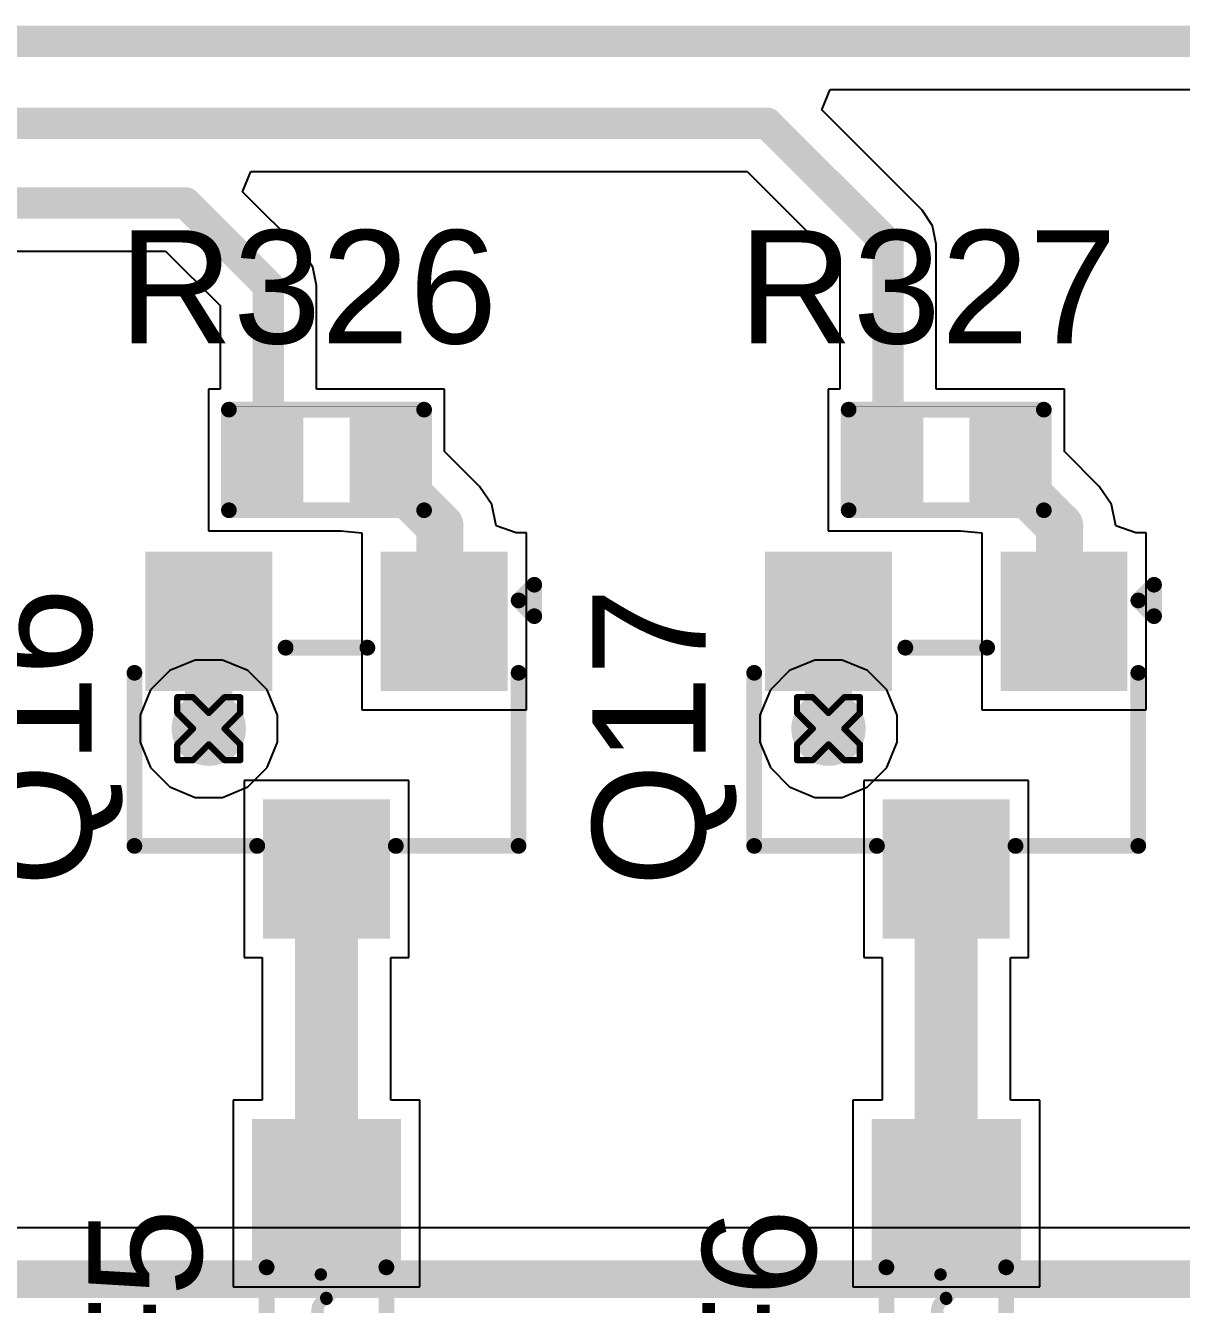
# Model space of a CAD drawing. Header units: inches. Extents: x -11 to 5379, y 0 to 5429.
# Drawn here: x 275.63 to 284.95, y 15.08 to 25.4 of the extents above; entities that cross this region are included whole.
import ezdxf

# ---------------------------------------------------------------- set-up
doc = ezdxf.new("R2010")
doc.units = ezdxf.units.IN
for name, color, linetype in [('Bottom Layer', 5, 'Continuous'), ('Drill Drawing', 1, 'Continuous'), ('GND', 16, 'Continuous'), ('PWR', 76, 'Continuous'), ('Top Layer', 1, 'Continuous'), ('Top Overlay', 2, 'Continuous'), ('Top Paste', 8, 'Continuous'), ('Top Solder', 216, 'Continuous'), ('Via Holes', 16, 'Continuous')]:
    doc.layers.add(name, color=color, linetype=linetype)
doc.styles.add('Arial', font='', dxfattribs={"height": 0.2})
doc.styles.get('Arial').set_extended_font_data('Arial')

# ---------------------------------------------------------------- blocks, each defined once
blk = doc.blocks.new('F____0603_127')
at = {"layer": 'Top Layer'}
for points in [[(-0.35, -0.5), (-1.35, -0.5), (-1.35, 0.5), (-0.35, 0.5)], [(1.35, -0.5), (0.35, -0.5), (0.35, 0.5), (1.35, 0.5)]]:
    blk.add_hatch(color=1, dxfattribs=at).paths.add_polyline_path(points)
at = {"layer": 'Top Paste'}
for points in [[(-0.35, -0.5), (-1.35, -0.5), (-1.35, 0.5), (-0.35, 0.5)], [(1.35, -0.5), (0.35, -0.5), (0.35, 0.5), (1.35, 0.5)]]:
    blk.add_hatch(color=8, dxfattribs=at).paths.add_polyline_path(points)
at = {"layer": 'Top Solder'}
for points in [[(-0.248, -0.602), (-1.452, -0.602), (-1.452, 0.602), (-0.248, 0.602)], [(1.452, -0.602), (0.248, -0.602), (0.248, 0.602), (1.452, 0.602)]]:
    blk.add_hatch(color=216, dxfattribs=at).paths.add_polyline_path(points)
at = {"layer": 'Top Overlay'}
for points in [[(-0.254, 0.483, 0.127, 0.127, 0), (0.254, 0.483, 0.127, 0.127, 0)], [(-0.193, -0.003, 0.1, 0.1, -0.770164), (0, 0, 0.1, 0.1, 0)], [(0.196, 0.046, 0.1, 0.1, -0.784117), (0.007, 0.002, 0.1, 0.1, 0)], [(-0.254, -0.483, 0.127, 0.127, 0), (0.254, -0.483, 0.127, 0.127, 0)]]:
    blk.add_lwpolyline(points, format="xyseb", dxfattribs=at)
for points in [[(-0.286, 0.483, 0.0635, 0.0635, 1), (-0.222, 0.483, 0.0635, 0.0635, 1)], [(0.222, 0.483, 0.0635, 0.0635, 1), (0.286, 0.483, 0.0635, 0.0635, 1)], [(-0.218, -0.003, 0.05, 0.05, 1), (-0.168, -0.003, 0.05, 0.05, 1)], [(-0.025, 0, 0.05, 0.05, 1), (0.025, 0, 0.05, 0.05, 1)], [(-0.018, 0.002, 0.05, 0.05, 1), (0.032, 0.002, 0.05, 0.05, 1)], [(0.171, 0.046, 0.05, 0.05, 1), (0.221, 0.046, 0.05, 0.05, 1)], [(-0.286, -0.483, 0.0635, 0.0635, 1), (-0.222, -0.483, 0.0635, 0.0635, 1)], [(0.222, -0.483, 0.0635, 0.0635, 1), (0.286, -0.483, 0.0635, 0.0635, 1)]]:
    blk.add_lwpolyline(points, format="xyseb", close=True, dxfattribs=at)
blk = doc.blocks.new('F____0603_128')
at = {"layer": 'Top Layer'}
for points in [[(-0.35, -0.5), (-1.35, -0.5), (-1.35, 0.5), (-0.35, 0.5)], [(1.35, -0.5), (0.35, -0.5), (0.35, 0.5), (1.35, 0.5)]]:
    blk.add_hatch(color=1, dxfattribs=at).paths.add_polyline_path(points)
at = {"layer": 'Top Paste'}
for points in [[(-0.35, -0.5), (-1.35, -0.5), (-1.35, 0.5), (-0.35, 0.5)], [(1.35, -0.5), (0.35, -0.5), (0.35, 0.5), (1.35, 0.5)]]:
    blk.add_hatch(color=8, dxfattribs=at).paths.add_polyline_path(points)
at = {"layer": 'Top Solder'}
for points in [[(-0.248, -0.602), (-1.452, -0.602), (-1.452, 0.602), (-0.248, 0.602)], [(1.452, -0.602), (0.248, -0.602), (0.248, 0.602), (1.452, 0.602)]]:
    blk.add_hatch(color=216, dxfattribs=at).paths.add_polyline_path(points)
at = {"layer": 'Top Overlay'}
for points in [[(-0.254, 0.483, 0.127, 0.127, 0), (0.254, 0.483, 0.127, 0.127, 0)], [(-0.193, -0.003, 0.1, 0.1, -0.770164), (0, 0, 0.1, 0.1, 0)], [(0.196, 0.046, 0.1, 0.1, -0.784117), (0.007, 0.002, 0.1, 0.1, 0)], [(-0.254, -0.483, 0.127, 0.127, 0), (0.254, -0.483, 0.127, 0.127, 0)]]:
    blk.add_lwpolyline(points, format="xyseb", dxfattribs=at)
for points in [[(-0.286, 0.483, 0.0635, 0.0635, 1), (-0.222, 0.483, 0.0635, 0.0635, 1)], [(0.222, 0.483, 0.0635, 0.0635, 1), (0.286, 0.483, 0.0635, 0.0635, 1)], [(-0.218, -0.003, 0.05, 0.05, 1), (-0.168, -0.003, 0.05, 0.05, 1)], [(-0.025, 0, 0.05, 0.05, 1), (0.025, 0, 0.05, 0.05, 1)], [(-0.018, 0.002, 0.05, 0.05, 1), (0.032, 0.002, 0.05, 0.05, 1)], [(0.171, 0.046, 0.05, 0.05, 1), (0.221, 0.046, 0.05, 0.05, 1)], [(-0.286, -0.483, 0.0635, 0.0635, 1), (-0.222, -0.483, 0.0635, 0.0635, 1)], [(0.222, -0.483, 0.0635, 0.0635, 1), (0.286, -0.483, 0.0635, 0.0635, 1)]]:
    blk.add_lwpolyline(points, format="xyseb", close=True, dxfattribs=at)
blk = doc.blocks.new('R___0402_194')
at = {"layer": 'Top Layer'}
for points in [[(-0.699, -0.318), (-0.699, 0.318), (-0.241, 0.318), (-0.241, -0.318)], [(0.241, -0.318), (0.241, 0.318), (0.699, 0.318), (0.699, -0.318)]]:
    blk.add_hatch(color=1, dxfattribs=at).paths.add_polyline_path(points)
at = {"layer": 'Top Paste'}
for points in [[(-0.699, -0.318), (-0.699, 0.318), (-0.241, 0.318), (-0.241, -0.318)], [(0.241, -0.318), (0.241, 0.318), (0.699, 0.318), (0.699, -0.318)]]:
    blk.add_hatch(color=8, dxfattribs=at).paths.add_polyline_path(points)
at = {"layer": 'Top Solder'}
for points in [[(-0.754, -0.373), (-0.754, 0.373), (-0.186, 0.373), (-0.186, -0.373)], [(0.186, -0.373), (0.186, 0.373), (0.754, 0.373), (0.754, -0.373)]]:
    blk.add_hatch(color=216, dxfattribs=at).paths.add_polyline_path(points)
at = {"layer": 'Top Overlay'}
for points in [[(0.787, 0.406, 0.127, 0.127, 0), (-0.787, 0.406, 0.127, 0.127, 0)], [(-0.787, 0.406, 0.127, 0.127, 0), (-0.787, -0.406, 0.127, 0.127, 0)], [(0.787, 0.406, 0.127, 0.127, 0), (0.787, -0.406, 0.127, 0.127, 0)], [(0.787, -0.406, 0.127, 0.127, 0), (-0.787, -0.406, 0.127, 0.127, 0)], [(0.813, -0.432, 0.00323, 0.00323, 0), (-0.813, -0.432, 0.00323, 0.00323, 0)]]:
    blk.add_lwpolyline(points, format="xyseb", dxfattribs=at)
for points in [[(-0.819, 0.406, 0.0635, 0.0635, 1), (-0.756, 0.406, 0.0635, 0.0635, 1)], [(-0.819, 0.406, 0.0635, 0.0635, 1), (-0.756, 0.406, 0.0635, 0.0635, 1)], [(0.756, 0.406, 0.0635, 0.0635, 1), (0.819, 0.406, 0.0635, 0.0635, 1)], [(0.756, 0.406, 0.0635, 0.0635, 1), (0.819, 0.406, 0.0635, 0.0635, 1)], [(-0.819, -0.406, 0.0635, 0.0635, 1), (-0.756, -0.406, 0.0635, 0.0635, 1)], [(-0.819, -0.406, 0.0635, 0.0635, 1), (-0.756, -0.406, 0.0635, 0.0635, 1)], [(0.756, -0.406, 0.0635, 0.0635, 1), (0.819, -0.406, 0.0635, 0.0635, 1)], [(0.756, -0.406, 0.0635, 0.0635, 1), (0.819, -0.406, 0.0635, 0.0635, 1)], [(-0.814, -0.432, 0.00161, 0.00161, 1), (-0.812, -0.432, 0.00161, 0.00161, 1)], [(0.812, -0.432, 0.00161, 0.00161, 1), (0.814, -0.432, 0.00161, 0.00161, 1)]]:
    blk.add_lwpolyline(points, format="xyseb", close=True, dxfattribs=at)
blk = doc.blocks.new('R___0402_195')
at = {"layer": 'Top Layer'}
for points in [[(-0.699, -0.318), (-0.699, 0.318), (-0.241, 0.318), (-0.241, -0.318)], [(0.241, -0.318), (0.241, 0.318), (0.699, 0.318), (0.699, -0.318)]]:
    blk.add_hatch(color=1, dxfattribs=at).paths.add_polyline_path(points)
at = {"layer": 'Top Paste'}
for points in [[(-0.699, -0.318), (-0.699, 0.318), (-0.241, 0.318), (-0.241, -0.318)], [(0.241, -0.318), (0.241, 0.318), (0.699, 0.318), (0.699, -0.318)]]:
    blk.add_hatch(color=8, dxfattribs=at).paths.add_polyline_path(points)
at = {"layer": 'Top Solder'}
for points in [[(-0.754, -0.373), (-0.754, 0.373), (-0.186, 0.373), (-0.186, -0.373)], [(0.186, -0.373), (0.186, 0.373), (0.754, 0.373), (0.754, -0.373)]]:
    blk.add_hatch(color=216, dxfattribs=at).paths.add_polyline_path(points)
at = {"layer": 'Top Overlay'}
for points in [[(0.787, 0.406, 0.127, 0.127, 0), (-0.787, 0.406, 0.127, 0.127, 0)], [(-0.787, 0.406, 0.127, 0.127, 0), (-0.787, -0.406, 0.127, 0.127, 0)], [(0.787, 0.406, 0.127, 0.127, 0), (0.787, -0.406, 0.127, 0.127, 0)], [(0.787, -0.406, 0.127, 0.127, 0), (-0.787, -0.406, 0.127, 0.127, 0)], [(0.813, -0.432, 0.00323, 0.00323, 0), (-0.813, -0.432, 0.00323, 0.00323, 0)]]:
    blk.add_lwpolyline(points, format="xyseb", dxfattribs=at)
for points in [[(-0.819, 0.406, 0.0635, 0.0635, 1), (-0.756, 0.406, 0.0635, 0.0635, 1)], [(-0.819, 0.406, 0.0635, 0.0635, 1), (-0.756, 0.406, 0.0635, 0.0635, 1)], [(0.756, 0.406, 0.0635, 0.0635, 1), (0.819, 0.406, 0.0635, 0.0635, 1)], [(0.756, 0.406, 0.0635, 0.0635, 1), (0.819, 0.406, 0.0635, 0.0635, 1)], [(-0.819, -0.406, 0.0635, 0.0635, 1), (-0.756, -0.406, 0.0635, 0.0635, 1)], [(-0.819, -0.406, 0.0635, 0.0635, 1), (-0.756, -0.406, 0.0635, 0.0635, 1)], [(0.756, -0.406, 0.0635, 0.0635, 1), (0.819, -0.406, 0.0635, 0.0635, 1)], [(0.756, -0.406, 0.0635, 0.0635, 1), (0.819, -0.406, 0.0635, 0.0635, 1)], [(-0.814, -0.432, 0.00161, 0.00161, 1), (-0.812, -0.432, 0.00161, 0.00161, 1)], [(0.812, -0.432, 0.00161, 0.00161, 1), (0.814, -0.432, 0.00161, 0.00161, 1)]]:
    blk.add_lwpolyline(points, format="xyseb", close=True, dxfattribs=at)
blk = doc.blocks.new('SOT_23_473')
at = {"layer": 'Top Layer'}
for points in [[(-0.41, 1.46), (0.41, 1.46), (0.41, 0.54), (-0.41, 0.54)], [(-1.36, -0.54), (-0.54, -0.54), (-0.54, -1.46), (-1.36, -1.46)], [(0.54, -0.54), (1.36, -0.54), (1.36, -1.46), (0.54, -1.46)]]:
    blk.add_hatch(color=1, dxfattribs=at).paths.add_polyline_path(points)
at = {"layer": 'Top Paste'}
for points in [[(-0.41, 1.46), (0.41, 1.46), (0.41, 0.54), (-0.41, 0.54)], [(-1.36, -0.54), (-0.54, -0.54), (-0.54, -1.46), (-1.36, -1.46)], [(0.54, -0.54), (1.36, -0.54), (1.36, -1.46), (0.54, -1.46)]]:
    blk.add_hatch(color=8, dxfattribs=at).paths.add_polyline_path(points)
at = {"layer": 'Top Solder'}
for points in [[(-0.512, 1.562), (0.512, 1.562), (0.512, 0.438), (-0.512, 0.438)], [(-1.462, -0.438), (-0.438, -0.438), (-0.438, -1.562), (-1.462, -1.562)], [(0.438, -0.438), (1.462, -0.438), (1.462, -1.562), (0.438, -1.562)]]:
    blk.add_hatch(color=216, dxfattribs=at).paths.add_polyline_path(points)
at = {"layer": 'Top Overlay'}
for points in [[(-0.559, 0.813, 0.127, 0.127, 0), (-1.549, 0.813, 0.127, 0.127, 0)], [(-1.549, 0.813, 0.127, 0.127, 0), (-1.549, -0.584, 0.127, 0.127, 0)], [(1.549, 0.813, 0.127, 0.127, 0), (0.559, 0.813, 0.127, 0.127, 0)], [(1.549, 0.813, 0.127, 0.127, 0), (1.549, -0.584, 0.127, 0.127, 0)], [(0.33, -0.787, 0.127, 0.127, 0), (-0.33, -0.787, 0.127, 0.127, 0)], [(-1.676, -1.041, 0.127, 0.127, 0), (-1.676, -1.295, 0.127, 0.127, 0)], [(-1.549, -1.168, 0.127, 0.127, 0), (-1.676, -1.041, 0.127, 0.127, 0)], [(-1.549, -1.168, 0.127, 0.127, 0), (-1.676, -1.295, 0.127, 0.127, 0)]]:
    blk.add_lwpolyline(points, format="xyseb", dxfattribs=at)
for points in [[(-1.581, 0.813, 0.0635, 0.0635, 1), (-1.518, 0.813, 0.0635, 0.0635, 1)], [(-1.581, 0.813, 0.0635, 0.0635, 1), (-1.518, 0.813, 0.0635, 0.0635, 1)], [(-0.591, 0.813, 0.0635, 0.0635, 1), (-0.527, 0.813, 0.0635, 0.0635, 1)], [(0.527, 0.813, 0.0635, 0.0635, 1), (0.591, 0.813, 0.0635, 0.0635, 1)], [(1.518, 0.813, 0.0635, 0.0635, 1), (1.581, 0.813, 0.0635, 0.0635, 1)], [(1.518, 0.813, 0.0635, 0.0635, 1), (1.581, 0.813, 0.0635, 0.0635, 1)], [(-1.581, -0.584, 0.0635, 0.0635, 1), (-1.518, -0.584, 0.0635, 0.0635, 1)], [(1.518, -0.584, 0.0635, 0.0635, 1), (1.581, -0.584, 0.0635, 0.0635, 1)], [(-0.362, -0.787, 0.0635, 0.0635, 1), (-0.298, -0.787, 0.0635, 0.0635, 1)], [(0.298, -0.787, 0.0635, 0.0635, 1), (0.362, -0.787, 0.0635, 0.0635, 1)], [(-1.708, -1.041, 0.0635, 0.0635, 1), (-1.645, -1.041, 0.0635, 0.0635, 1)], [(-1.708, -1.041, 0.0635, 0.0635, 1), (-1.645, -1.041, 0.0635, 0.0635, 1)], [(-1.581, -1.168, 0.0635, 0.0635, 1), (-1.518, -1.168, 0.0635, 0.0635, 1)], [(-1.581, -1.168, 0.0635, 0.0635, 1), (-1.518, -1.168, 0.0635, 0.0635, 1)], [(-1.708, -1.295, 0.0635, 0.0635, 1), (-1.645, -1.295, 0.0635, 0.0635, 1)], [(-1.708, -1.295, 0.0635, 0.0635, 1), (-1.645, -1.295, 0.0635, 0.0635, 1)]]:
    blk.add_lwpolyline(points, format="xyseb", close=True, dxfattribs=at)
blk = doc.blocks.new('SOT_23_474')
at = {"layer": 'Top Layer'}
for points in [[(-0.41, 1.46), (0.41, 1.46), (0.41, 0.54), (-0.41, 0.54)], [(-1.36, -0.54), (-0.54, -0.54), (-0.54, -1.46), (-1.36, -1.46)], [(0.54, -0.54), (1.36, -0.54), (1.36, -1.46), (0.54, -1.46)]]:
    blk.add_hatch(color=1, dxfattribs=at).paths.add_polyline_path(points)
at = {"layer": 'Top Paste'}
for points in [[(-0.41, 1.46), (0.41, 1.46), (0.41, 0.54), (-0.41, 0.54)], [(-1.36, -0.54), (-0.54, -0.54), (-0.54, -1.46), (-1.36, -1.46)], [(0.54, -0.54), (1.36, -0.54), (1.36, -1.46), (0.54, -1.46)]]:
    blk.add_hatch(color=8, dxfattribs=at).paths.add_polyline_path(points)
at = {"layer": 'Top Solder'}
for points in [[(-0.512, 1.562), (0.512, 1.562), (0.512, 0.438), (-0.512, 0.438)], [(-1.462, -0.438), (-0.438, -0.438), (-0.438, -1.562), (-1.462, -1.562)], [(0.438, -0.438), (1.462, -0.438), (1.462, -1.562), (0.438, -1.562)]]:
    blk.add_hatch(color=216, dxfattribs=at).paths.add_polyline_path(points)
at = {"layer": 'Top Overlay'}
for points in [[(-0.559, 0.813, 0.127, 0.127, 0), (-1.549, 0.813, 0.127, 0.127, 0)], [(-1.549, 0.813, 0.127, 0.127, 0), (-1.549, -0.584, 0.127, 0.127, 0)], [(1.549, 0.813, 0.127, 0.127, 0), (0.559, 0.813, 0.127, 0.127, 0)], [(1.549, 0.813, 0.127, 0.127, 0), (1.549, -0.584, 0.127, 0.127, 0)], [(0.33, -0.787, 0.127, 0.127, 0), (-0.33, -0.787, 0.127, 0.127, 0)], [(-1.676, -1.041, 0.127, 0.127, 0), (-1.676, -1.295, 0.127, 0.127, 0)], [(-1.549, -1.168, 0.127, 0.127, 0), (-1.676, -1.041, 0.127, 0.127, 0)], [(-1.549, -1.168, 0.127, 0.127, 0), (-1.676, -1.295, 0.127, 0.127, 0)]]:
    blk.add_lwpolyline(points, format="xyseb", dxfattribs=at)
for points in [[(-1.581, 0.813, 0.0635, 0.0635, 1), (-1.518, 0.813, 0.0635, 0.0635, 1)], [(-1.581, 0.813, 0.0635, 0.0635, 1), (-1.518, 0.813, 0.0635, 0.0635, 1)], [(-0.591, 0.813, 0.0635, 0.0635, 1), (-0.527, 0.813, 0.0635, 0.0635, 1)], [(0.527, 0.813, 0.0635, 0.0635, 1), (0.591, 0.813, 0.0635, 0.0635, 1)], [(1.518, 0.813, 0.0635, 0.0635, 1), (1.581, 0.813, 0.0635, 0.0635, 1)], [(1.518, 0.813, 0.0635, 0.0635, 1), (1.581, 0.813, 0.0635, 0.0635, 1)], [(-1.581, -0.584, 0.0635, 0.0635, 1), (-1.518, -0.584, 0.0635, 0.0635, 1)], [(1.518, -0.584, 0.0635, 0.0635, 1), (1.581, -0.584, 0.0635, 0.0635, 1)], [(-0.362, -0.787, 0.0635, 0.0635, 1), (-0.298, -0.787, 0.0635, 0.0635, 1)], [(0.298, -0.787, 0.0635, 0.0635, 1), (0.362, -0.787, 0.0635, 0.0635, 1)], [(-1.708, -1.041, 0.0635, 0.0635, 1), (-1.645, -1.041, 0.0635, 0.0635, 1)], [(-1.708, -1.041, 0.0635, 0.0635, 1), (-1.645, -1.041, 0.0635, 0.0635, 1)], [(-1.581, -1.168, 0.0635, 0.0635, 1), (-1.518, -1.168, 0.0635, 0.0635, 1)], [(-1.581, -1.168, 0.0635, 0.0635, 1), (-1.518, -1.168, 0.0635, 0.0635, 1)], [(-1.708, -1.295, 0.0635, 0.0635, 1), (-1.645, -1.295, 0.0635, 0.0635, 1)], [(-1.708, -1.295, 0.0635, 0.0635, 1), (-1.645, -1.295, 0.0635, 0.0635, 1)]]:
    blk.add_lwpolyline(points, format="xyseb", close=True, dxfattribs=at)

msp = doc.modelspace()

# ---------------------------------------------------------------- hatches: boundary and pattern name
at = {"layer": 'Bottom Layer'}
h = msp.add_hatch(color=5, dxfattribs=at)
edge = h.paths.add_edge_path()
edge.add_arc((277.106, 19.726), 0.3, 0, 360)
h = msp.add_hatch(color=5, dxfattribs=at)
edge = h.paths.add_edge_path()
edge.add_arc((282.106, 19.726), 0.3, 0, 360)
at = {"layer": 'GND'}
h = msp.add_hatch(color=16, dxfattribs=at)
edge = h.paths.add_edge_path()
edge.add_arc((277.106, 19.726), 0.3, 0, 360)
h = msp.add_hatch(color=16, dxfattribs=at)
edge = h.paths.add_edge_path()
edge.add_arc((282.106, 19.726), 0.3, 0, 360)
at = {"layer": 'PWR'}
h = msp.add_hatch(color=76, dxfattribs=at)
edge = h.paths.add_edge_path()
edge.add_arc((277.106, 19.726), 0.3, 0, 360)
h = msp.add_hatch(color=76, dxfattribs=at)
edge = h.paths.add_edge_path()
edge.add_arc((282.106, 19.726), 0.3, 0, 360)
at = {"layer": 'Top Layer'}
h = msp.add_hatch(color=1, dxfattribs=at)
edge = h.paths.add_edge_path()
edge.add_arc((277.106, 19.726), 0.3, 0, 360)
h = msp.add_hatch(color=1, dxfattribs=at)
edge = h.paths.add_edge_path()
edge.add_arc((282.106, 19.726), 0.3, 0, 360)
at = {"layer": 'Via Holes'}
h = msp.add_hatch(color=7, dxfattribs=at)
edge = h.paths.add_edge_path()
edge.add_arc((277.106, 19.726), 0.15, 0, 360)
h = msp.add_hatch(color=7, dxfattribs=at)
edge = h.paths.add_edge_path()
edge.add_arc((282.106, 19.726), 0.15, 0, 360)

# ---------------------------------------------------------------- linework, layer by layer
at = {"layer": 'Bottom Layer'}
msp.add_line((328.755, 15.697), (231.982, 15.697), dxfattribs=at)
msp.add_lwpolyline([(231.81, 15.283, 0.305, 0.305, 0), (329.27, 15.283, 0.305, 0.305, 0)], format="xyseb", dxfattribs=at)
at = {"layer": 'Drill Drawing'}
for points in [[(276.852, 19.853, 0.0508, 0.0508, 0), (276.852, 19.98, 0.0508, 0.0508, 0)], [(276.852, 19.98, 0.0508, 0.0508, 0), (276.979, 19.98, 0.0508, 0.0508, 0)], [(276.979, 19.98, 0.0508, 0.0508, 0), (277.106, 19.853, 0.0508, 0.0508, 0)], [(277.106, 19.853, 0.0508, 0.0508, 0), (277.233, 19.98, 0.0508, 0.0508, 0)], [(277.233, 19.98, 0.0508, 0.0508, 0), (277.36, 19.98, 0.0508, 0.0508, 0)], [(277.36, 19.853, 0.0508, 0.0508, 0), (277.36, 19.98, 0.0508, 0.0508, 0)], [(281.852, 19.853, 0.0508, 0.0508, 0), (281.852, 19.98, 0.0508, 0.0508, 0)], [(281.852, 19.98, 0.0508, 0.0508, 0), (281.979, 19.98, 0.0508, 0.0508, 0)], [(281.979, 19.98, 0.0508, 0.0508, 0), (282.106, 19.853, 0.0508, 0.0508, 0)], [(282.106, 19.853, 0.0508, 0.0508, 0), (282.233, 19.98, 0.0508, 0.0508, 0)], [(282.233, 19.98, 0.0508, 0.0508, 0), (282.36, 19.98, 0.0508, 0.0508, 0)], [(282.36, 19.853, 0.0508, 0.0508, 0), (282.36, 19.98, 0.0508, 0.0508, 0)], [(276.852, 19.853, 0.0508, 0.0508, 0), (276.979, 19.726, 0.0508, 0.0508, 0)], [(277.233, 19.726, 0.0508, 0.0508, 0), (277.36, 19.853, 0.0508, 0.0508, 0)], [(281.852, 19.853, 0.0508, 0.0508, 0), (281.979, 19.726, 0.0508, 0.0508, 0)], [(282.233, 19.726, 0.0508, 0.0508, 0), (282.36, 19.853, 0.0508, 0.0508, 0)], [(276.852, 19.599, 0.0508, 0.0508, 0), (276.979, 19.726, 0.0508, 0.0508, 0)], [(277.233, 19.726, 0.0508, 0.0508, 0), (277.36, 19.599, 0.0508, 0.0508, 0)], [(281.852, 19.599, 0.0508, 0.0508, 0), (281.979, 19.726, 0.0508, 0.0508, 0)], [(282.233, 19.726, 0.0508, 0.0508, 0), (282.36, 19.599, 0.0508, 0.0508, 0)], [(276.852, 19.472, 0.0508, 0.0508, 0), (276.852, 19.599, 0.0508, 0.0508, 0)], [(276.979, 19.472, 0.0508, 0.0508, 0), (277.106, 19.599, 0.0508, 0.0508, 0)], [(277.106, 19.599, 0.0508, 0.0508, 0), (277.233, 19.472, 0.0508, 0.0508, 0)], [(277.36, 19.472, 0.0508, 0.0508, 0), (277.36, 19.599, 0.0508, 0.0508, 0)], [(281.852, 19.472, 0.0508, 0.0508, 0), (281.852, 19.599, 0.0508, 0.0508, 0)], [(281.979, 19.472, 0.0508, 0.0508, 0), (282.106, 19.599, 0.0508, 0.0508, 0)], [(282.106, 19.599, 0.0508, 0.0508, 0), (282.233, 19.472, 0.0508, 0.0508, 0)], [(282.36, 19.472, 0.0508, 0.0508, 0), (282.36, 19.599, 0.0508, 0.0508, 0)], [(276.852, 19.472, 0.0508, 0.0508, 0), (276.979, 19.472, 0.0508, 0.0508, 0)], [(277.233, 19.472, 0.0508, 0.0508, 0), (277.36, 19.472, 0.0508, 0.0508, 0)], [(281.852, 19.472, 0.0508, 0.0508, 0), (281.979, 19.472, 0.0508, 0.0508, 0)], [(282.233, 19.472, 0.0508, 0.0508, 0), (282.36, 19.472, 0.0508, 0.0508, 0)]]:
    msp.add_lwpolyline(points, format="xyseb", dxfattribs=at)
for points in [[(276.84, 19.98, 0.0254, 0.0254, 1), (276.865, 19.98, 0.0254, 0.0254, 1)], [(276.84, 19.98, 0.0254, 0.0254, 1), (276.865, 19.98, 0.0254, 0.0254, 1)], [(276.967, 19.98, 0.0254, 0.0254, 1), (276.992, 19.98, 0.0254, 0.0254, 1)], [(276.967, 19.98, 0.0254, 0.0254, 1), (276.992, 19.98, 0.0254, 0.0254, 1)], [(277.221, 19.98, 0.0254, 0.0254, 1), (277.246, 19.98, 0.0254, 0.0254, 1)], [(277.221, 19.98, 0.0254, 0.0254, 1), (277.246, 19.98, 0.0254, 0.0254, 1)], [(277.348, 19.98, 0.0254, 0.0254, 1), (277.373, 19.98, 0.0254, 0.0254, 1)], [(277.348, 19.98, 0.0254, 0.0254, 1), (277.373, 19.98, 0.0254, 0.0254, 1)], [(281.84, 19.98, 0.0254, 0.0254, 1), (281.865, 19.98, 0.0254, 0.0254, 1)], [(281.84, 19.98, 0.0254, 0.0254, 1), (281.865, 19.98, 0.0254, 0.0254, 1)], [(281.967, 19.98, 0.0254, 0.0254, 1), (281.992, 19.98, 0.0254, 0.0254, 1)], [(281.967, 19.98, 0.0254, 0.0254, 1), (281.992, 19.98, 0.0254, 0.0254, 1)], [(282.221, 19.98, 0.0254, 0.0254, 1), (282.246, 19.98, 0.0254, 0.0254, 1)], [(282.221, 19.98, 0.0254, 0.0254, 1), (282.246, 19.98, 0.0254, 0.0254, 1)], [(282.348, 19.98, 0.0254, 0.0254, 1), (282.373, 19.98, 0.0254, 0.0254, 1)], [(282.348, 19.98, 0.0254, 0.0254, 1), (282.373, 19.98, 0.0254, 0.0254, 1)], [(276.84, 19.853, 0.0254, 0.0254, 1), (276.865, 19.853, 0.0254, 0.0254, 1)], [(276.84, 19.853, 0.0254, 0.0254, 1), (276.865, 19.853, 0.0254, 0.0254, 1)], [(277.094, 19.853, 0.0254, 0.0254, 1), (277.119, 19.853, 0.0254, 0.0254, 1)], [(277.094, 19.853, 0.0254, 0.0254, 1), (277.119, 19.853, 0.0254, 0.0254, 1)], [(277.348, 19.853, 0.0254, 0.0254, 1), (277.373, 19.853, 0.0254, 0.0254, 1)], [(277.348, 19.853, 0.0254, 0.0254, 1), (277.373, 19.853, 0.0254, 0.0254, 1)], [(281.84, 19.853, 0.0254, 0.0254, 1), (281.865, 19.853, 0.0254, 0.0254, 1)], [(281.84, 19.853, 0.0254, 0.0254, 1), (281.865, 19.853, 0.0254, 0.0254, 1)], [(282.094, 19.853, 0.0254, 0.0254, 1), (282.119, 19.853, 0.0254, 0.0254, 1)], [(282.094, 19.853, 0.0254, 0.0254, 1), (282.119, 19.853, 0.0254, 0.0254, 1)], [(282.348, 19.853, 0.0254, 0.0254, 1), (282.373, 19.853, 0.0254, 0.0254, 1)], [(282.348, 19.853, 0.0254, 0.0254, 1), (282.373, 19.853, 0.0254, 0.0254, 1)], [(276.967, 19.726, 0.0254, 0.0254, 1), (276.992, 19.726, 0.0254, 0.0254, 1)], [(276.967, 19.726, 0.0254, 0.0254, 1), (276.992, 19.726, 0.0254, 0.0254, 1)], [(277.221, 19.726, 0.0254, 0.0254, 1), (277.246, 19.726, 0.0254, 0.0254, 1)], [(277.221, 19.726, 0.0254, 0.0254, 1), (277.246, 19.726, 0.0254, 0.0254, 1)], [(281.967, 19.726, 0.0254, 0.0254, 1), (281.992, 19.726, 0.0254, 0.0254, 1)], [(281.967, 19.726, 0.0254, 0.0254, 1), (281.992, 19.726, 0.0254, 0.0254, 1)], [(282.221, 19.726, 0.0254, 0.0254, 1), (282.246, 19.726, 0.0254, 0.0254, 1)], [(282.221, 19.726, 0.0254, 0.0254, 1), (282.246, 19.726, 0.0254, 0.0254, 1)], [(276.84, 19.599, 0.0254, 0.0254, 1), (276.865, 19.599, 0.0254, 0.0254, 1)], [(276.84, 19.599, 0.0254, 0.0254, 1), (276.865, 19.599, 0.0254, 0.0254, 1)], [(277.094, 19.599, 0.0254, 0.0254, 1), (277.119, 19.599, 0.0254, 0.0254, 1)], [(277.094, 19.599, 0.0254, 0.0254, 1), (277.119, 19.599, 0.0254, 0.0254, 1)], [(277.348, 19.599, 0.0254, 0.0254, 1), (277.373, 19.599, 0.0254, 0.0254, 1)], [(277.348, 19.599, 0.0254, 0.0254, 1), (277.373, 19.599, 0.0254, 0.0254, 1)], [(281.84, 19.599, 0.0254, 0.0254, 1), (281.865, 19.599, 0.0254, 0.0254, 1)], [(281.84, 19.599, 0.0254, 0.0254, 1), (281.865, 19.599, 0.0254, 0.0254, 1)], [(282.094, 19.599, 0.0254, 0.0254, 1), (282.119, 19.599, 0.0254, 0.0254, 1)], [(282.094, 19.599, 0.0254, 0.0254, 1), (282.119, 19.599, 0.0254, 0.0254, 1)], [(282.348, 19.599, 0.0254, 0.0254, 1), (282.373, 19.599, 0.0254, 0.0254, 1)], [(282.348, 19.599, 0.0254, 0.0254, 1), (282.373, 19.599, 0.0254, 0.0254, 1)], [(276.84, 19.472, 0.0254, 0.0254, 1), (276.865, 19.472, 0.0254, 0.0254, 1)], [(276.84, 19.472, 0.0254, 0.0254, 1), (276.865, 19.472, 0.0254, 0.0254, 1)], [(276.967, 19.472, 0.0254, 0.0254, 1), (276.992, 19.472, 0.0254, 0.0254, 1)], [(276.967, 19.472, 0.0254, 0.0254, 1), (276.992, 19.472, 0.0254, 0.0254, 1)], [(277.221, 19.472, 0.0254, 0.0254, 1), (277.246, 19.472, 0.0254, 0.0254, 1)], [(277.221, 19.472, 0.0254, 0.0254, 1), (277.246, 19.472, 0.0254, 0.0254, 1)], [(277.348, 19.472, 0.0254, 0.0254, 1), (277.373, 19.472, 0.0254, 0.0254, 1)], [(277.348, 19.472, 0.0254, 0.0254, 1), (277.373, 19.472, 0.0254, 0.0254, 1)], [(281.84, 19.472, 0.0254, 0.0254, 1), (281.865, 19.472, 0.0254, 0.0254, 1)], [(281.84, 19.472, 0.0254, 0.0254, 1), (281.865, 19.472, 0.0254, 0.0254, 1)], [(281.967, 19.472, 0.0254, 0.0254, 1), (281.992, 19.472, 0.0254, 0.0254, 1)], [(281.967, 19.472, 0.0254, 0.0254, 1), (281.992, 19.472, 0.0254, 0.0254, 1)], [(282.221, 19.472, 0.0254, 0.0254, 1), (282.246, 19.472, 0.0254, 0.0254, 1)], [(282.221, 19.472, 0.0254, 0.0254, 1), (282.246, 19.472, 0.0254, 0.0254, 1)], [(282.348, 19.472, 0.0254, 0.0254, 1), (282.373, 19.472, 0.0254, 0.0254, 1)], [(282.348, 19.472, 0.0254, 0.0254, 1), (282.373, 19.472, 0.0254, 0.0254, 1)]]:
    msp.add_lwpolyline(points, format="xyseb", close=True, dxfattribs=at)
at = {"layer": 'PWR'}
for p, q in [((276.996, 20.28), (276.792, 20.195)), ((277.217, 20.28), (276.996, 20.28)), ((277.42, 20.195), (277.217, 20.28)), ((281.996, 20.28), (281.792, 20.195)), ((282.216, 20.28), (281.996, 20.28)), ((282.42, 20.195), (282.216, 20.28)), ((276.792, 20.195), (276.637, 20.04)), ((277.576, 20.04), (277.42, 20.195)), ((281.792, 20.195), (281.637, 20.04)), ((282.576, 20.04), (282.42, 20.195)), ((276.637, 20.04), (276.552, 19.836)), ((277.66, 19.836), (277.576, 20.04)), ((281.637, 20.04), (281.552, 19.836)), ((282.66, 19.836), (282.576, 20.04)), ((276.552, 19.836), (276.552, 19.616)), ((277.66, 19.616), (277.66, 19.836)), ((281.552, 19.836), (281.552, 19.616)), ((282.66, 19.616), (282.66, 19.836)), ((276.552, 19.616), (276.637, 19.412)), ((277.576, 19.412), (277.66, 19.616)), ((281.552, 19.616), (281.637, 19.412)), ((282.576, 19.412), (282.66, 19.616)), ((276.637, 19.412), (276.792, 19.256)), ((277.42, 19.256), (277.576, 19.412)), ((281.637, 19.412), (281.792, 19.256)), ((282.42, 19.256), (282.576, 19.412)), ((276.792, 19.256), (276.996, 19.172)), ((277.217, 19.172), (277.42, 19.256)), ((281.792, 19.256), (281.996, 19.172)), ((282.216, 19.172), (282.42, 19.256)), ((276.996, 19.172), (277.217, 19.172)), ((281.996, 19.172), (282.216, 19.172))]:
    msp.add_line(p, q, dxfattribs=at)
at = {"layer": 'Top Layer'}
for p, q in [((282.051, 24.721), (282.119, 24.885)), ((282.119, 24.885), (285.944, 24.885)), ((282.861, 23.911), (282.051, 24.721)), ((277.378, 24.06), (277.446, 24.224)), ((277.446, 24.224), (281.449, 24.224)), ((281.449, 24.224), (282.198, 23.475)), ((277.861, 23.577), (277.378, 24.06)), ((282.945, 23.785), (282.861, 23.911)), ((282.975, 23.636), (282.945, 23.785)), ((282.975, 22.466), (282.975, 23.636)), ((272.628, 23.581), (276.758, 23.581)), ((276.758, 23.581), (277.198, 23.141)), ((277.945, 23.451), (277.861, 23.577)), ((277.975, 23.302), (277.945, 23.451)), ((282.198, 23.475), (282.198, 22.466)), ((277.975, 22.466), (277.975, 23.302)), ((277.198, 23.141), (277.198, 22.466)), ((277.198, 22.466), (277.104, 22.466)), ((277.104, 22.466), (277.104, 21.323)), ((279.009, 22.466), (277.975, 22.466)), ((279.009, 21.964), (279.009, 22.466)), ((282.198, 22.466), (282.104, 22.466)), ((282.104, 22.466), (282.104, 21.323)), ((284.009, 22.466), (282.975, 22.466)), ((284.009, 21.964), (284.009, 22.466)), ((279.291, 21.682), (279.009, 21.964)), ((284.291, 21.682), (284.009, 21.964)), ((279.389, 21.535), (279.291, 21.682)), ((279.291, 21.682), (279.291, 21.682)), ((284.389, 21.535), (284.291, 21.682)), ((284.291, 21.682), (284.291, 21.682)), ((279.424, 21.362), (279.389, 21.535)), ((284.424, 21.362), (284.389, 21.535)), ((277.104, 21.323), (278.171, 21.323)), ((278.171, 21.323), (278.342, 21.307)), ((278.342, 21.307), (278.342, 19.879)), ((279.585, 21.307), (279.424, 21.362)), ((279.67, 21.307), (279.585, 21.307)), ((279.67, 19.879), (279.67, 21.307)), ((282.104, 21.323), (283.171, 21.323)), ((283.171, 21.323), (283.342, 21.307)), ((283.342, 21.307), (283.342, 19.879)), ((284.585, 21.307), (284.424, 21.362)), ((284.67, 21.307), (284.585, 21.307)), ((284.67, 19.879), (284.67, 21.307)), ((278.342, 19.879), (279.67, 19.879)), ((283.342, 19.879), (284.67, 19.879)), ((278.72, 19.307), (277.392, 19.307)), ((277.392, 19.307), (277.392, 17.879)), ((278.72, 17.879), (278.72, 19.307)), ((283.72, 19.307), (282.392, 19.307)), ((282.392, 19.307), (282.392, 17.879)), ((283.72, 17.879), (283.72, 19.307)), ((277.392, 17.879), (277.538, 17.879)), ((277.538, 17.879), (277.538, 16.729)), ((278.574, 16.729), (278.574, 17.879)), ((278.574, 17.879), (278.72, 17.879)), ((282.392, 17.879), (282.538, 17.879)), ((282.538, 17.879), (282.538, 16.729)), ((283.574, 16.729), (283.574, 17.879)), ((283.574, 17.879), (283.72, 17.879)), ((277.538, 16.729), (277.302, 16.729)), ((277.302, 16.729), (277.302, 15.221)), ((278.81, 16.729), (278.574, 16.729)), ((278.81, 15.221), (278.81, 16.729)), ((282.538, 16.729), (282.302, 16.729)), ((282.302, 16.729), (282.302, 15.221)), ((283.81, 16.729), (283.574, 16.729)), ((283.81, 15.221), (283.81, 16.729)), ((277.302, 15.221), (278.81, 15.221)), ((282.302, 15.221), (283.81, 15.221))]:
    msp.add_line(p, q, dxfattribs=at)
for points in [[(266.644, 25.274, 0.254, 0.254, 0), (286.105, 25.274, 0.254, 0.254, 0)], [(266.241, 24.612, 0.254, 0.254, 0), (281.61, 24.612, 0.254, 0.254, 0)], [(281.61, 24.612, 0.254, 0.254, 0), (282.586, 23.636, 0.254, 0.254, 0)], [(265.807, 23.969, 0.254, 0.254, 0), (276.919, 23.969, 0.254, 0.254, 0)], [(276.919, 23.969, 0.254, 0.254, 0), (277.586, 23.302, 0.254, 0.254, 0)], [(282.586, 21.895, 0.254, 0.254, 0), (282.586, 23.636, 0.254, 0.254, 0)], [(277.586, 21.895, 0.254, 0.254, 0), (277.586, 23.302, 0.254, 0.254, 0)], [(278.526, 21.895, 0.381, 0.381, 0), (278.564, 21.857, 0.381, 0.381, 0)], [(278.564, 21.768, 0.381, 0.381, 0), (278.564, 21.857, 0.381, 0.381, 0)], [(283.526, 21.895, 0.381, 0.381, 0), (283.564, 21.857, 0.381, 0.381, 0)], [(283.564, 21.768, 0.381, 0.381, 0), (283.564, 21.857, 0.381, 0.381, 0)], [(278.564, 21.768, 0.381, 0.381, 0), (278.97, 21.362, 0.381, 0.381, 0)], [(283.564, 21.768, 0.381, 0.381, 0), (283.97, 21.362, 0.381, 0.381, 0)], [(278.97, 20.629, 0.381, 0.381, 0), (278.97, 21.362, 0.381, 0.381, 0)], [(283.97, 20.629, 0.381, 0.381, 0), (283.97, 21.362, 0.381, 0.381, 0)], [(277.106, 19.726, 0.381, 0.381, 0), (277.106, 20.593, 0.381, 0.381, 0)], [(278.97, 20.629, 0.381, 0.381, 0), (279.006, 20.593, 0.381, 0.381, 0)], [(282.106, 19.726, 0.381, 0.381, 0), (282.106, 20.593, 0.381, 0.381, 0)], [(283.97, 20.629, 0.381, 0.381, 0), (284.006, 20.593, 0.381, 0.381, 0)], [(278.056, 15.975, 0.508, 0.508, 0), (278.056, 18.593, 0.508, 0.508, 0)], [(283.056, 15.975, 0.508, 0.508, 0), (283.056, 18.593, 0.508, 0.508, 0)]]:
    msp.add_lwpolyline(points, format="xyseb", dxfattribs=at)
for points in [[(281.547, 24.612, 0.127, 0.127, 1), (281.674, 24.612, 0.127, 0.127, 1)], [(281.547, 24.612, 0.127, 0.127, 1), (281.674, 24.612, 0.127, 0.127, 1)], [(276.856, 23.969, 0.127, 0.127, 1), (276.983, 23.969, 0.127, 0.127, 1)], [(276.856, 23.969, 0.127, 0.127, 1), (276.983, 23.969, 0.127, 0.127, 1)], [(282.523, 23.636, 0.127, 0.127, 1), (282.65, 23.636, 0.127, 0.127, 1)], [(282.523, 23.636, 0.127, 0.127, 1), (282.65, 23.636, 0.127, 0.127, 1)], [(277.523, 23.302, 0.127, 0.127, 1), (277.65, 23.302, 0.127, 0.127, 1)], [(277.523, 23.302, 0.127, 0.127, 1), (277.65, 23.302, 0.127, 0.127, 1)], [(277.523, 21.895, 0.127, 0.127, 1), (277.65, 21.895, 0.127, 0.127, 1)], [(278.431, 21.895, 0.191, 0.191, 1), (278.621, 21.895, 0.191, 0.191, 1)], [(278.469, 21.857, 0.191, 0.191, 1), (278.66, 21.857, 0.191, 0.191, 1)], [(278.469, 21.857, 0.191, 0.191, 1), (278.66, 21.857, 0.191, 0.191, 1)], [(282.523, 21.895, 0.127, 0.127, 1), (282.65, 21.895, 0.127, 0.127, 1)], [(283.431, 21.895, 0.191, 0.191, 1), (283.621, 21.895, 0.191, 0.191, 1)], [(283.469, 21.857, 0.191, 0.191, 1), (283.66, 21.857, 0.191, 0.191, 1)], [(283.469, 21.857, 0.191, 0.191, 1), (283.66, 21.857, 0.191, 0.191, 1)], [(278.469, 21.768, 0.191, 0.191, 1), (278.66, 21.768, 0.191, 0.191, 1)], [(278.469, 21.768, 0.191, 0.191, 1), (278.66, 21.768, 0.191, 0.191, 1)], [(283.469, 21.768, 0.191, 0.191, 1), (283.66, 21.768, 0.191, 0.191, 1)], [(283.469, 21.768, 0.191, 0.191, 1), (283.66, 21.768, 0.191, 0.191, 1)], [(278.875, 21.362, 0.191, 0.191, 1), (279.066, 21.362, 0.191, 0.191, 1)], [(278.875, 21.362, 0.191, 0.191, 1), (279.066, 21.362, 0.191, 0.191, 1)], [(283.875, 21.362, 0.191, 0.191, 1), (284.066, 21.362, 0.191, 0.191, 1)], [(283.875, 21.362, 0.191, 0.191, 1), (284.066, 21.362, 0.191, 0.191, 1)], [(277.011, 20.593, 0.191, 0.191, 1), (277.202, 20.593, 0.191, 0.191, 1)], [(278.875, 20.629, 0.191, 0.191, 1), (279.066, 20.629, 0.191, 0.191, 1)], [(278.875, 20.629, 0.191, 0.191, 1), (279.066, 20.629, 0.191, 0.191, 1)], [(278.911, 20.593, 0.191, 0.191, 1), (279.102, 20.593, 0.191, 0.191, 1)], [(282.011, 20.593, 0.191, 0.191, 1), (282.202, 20.593, 0.191, 0.191, 1)], [(283.875, 20.629, 0.191, 0.191, 1), (284.066, 20.629, 0.191, 0.191, 1)], [(283.875, 20.629, 0.191, 0.191, 1), (284.066, 20.629, 0.191, 0.191, 1)], [(283.911, 20.593, 0.191, 0.191, 1), (284.102, 20.593, 0.191, 0.191, 1)], [(277.011, 19.726, 0.191, 0.191, 1), (277.202, 19.726, 0.191, 0.191, 1)], [(282.011, 19.726, 0.191, 0.191, 1), (282.202, 19.726, 0.191, 0.191, 1)], [(277.929, 18.593, 0.254, 0.254, 1), (278.183, 18.593, 0.254, 0.254, 1)], [(282.929, 18.593, 0.254, 0.254, 1), (283.183, 18.593, 0.254, 0.254, 1)], [(277.929, 15.975, 0.254, 0.254, 1), (278.183, 15.975, 0.254, 0.254, 1)], [(282.929, 15.975, 0.254, 0.254, 1), (283.183, 15.975, 0.254, 0.254, 1)]]:
    msp.add_lwpolyline(points, format="xyseb", close=True, dxfattribs=at)

# ---------------------------------------------------------------- block references
for name, p, rotation in [('R___0402_195', (278.056, 21.895), 180), ('R___0402_194', (283.056, 21.895), 180), ('SOT_23_474', (278.056, 19.593), 180), ('SOT_23_473', (283.056, 19.593), 180), ('F____0603_128', (278.056, 15.125), 90), ('F____0603_127', (283.056, 15.125), 90)]:
    msp.add_blockref(name, p, dxfattribs=dict(rotation=rotation))

# ---------------------------------------------------------------- texts
at = {"layer": 'Top Overlay', "style": 'Arial'}
for s, p in [('R326', (276.38, 22.835)), ('R327', (281.38, 22.835))]:
    msp.add_text(s, height=0.9144, dxfattribs=at).set_placement(p)
for s, p in [('Q16', (276.161, 18.45)), ('Q17', (281.114, 18.45)), ('F5', (277.05, 14.363)), ('F6', (282.003, 14.363))]:
    msp.add_text(s, height=0.9144, rotation=90, dxfattribs=at).set_placement(p)

doc.saveas('drawing.dxf')
